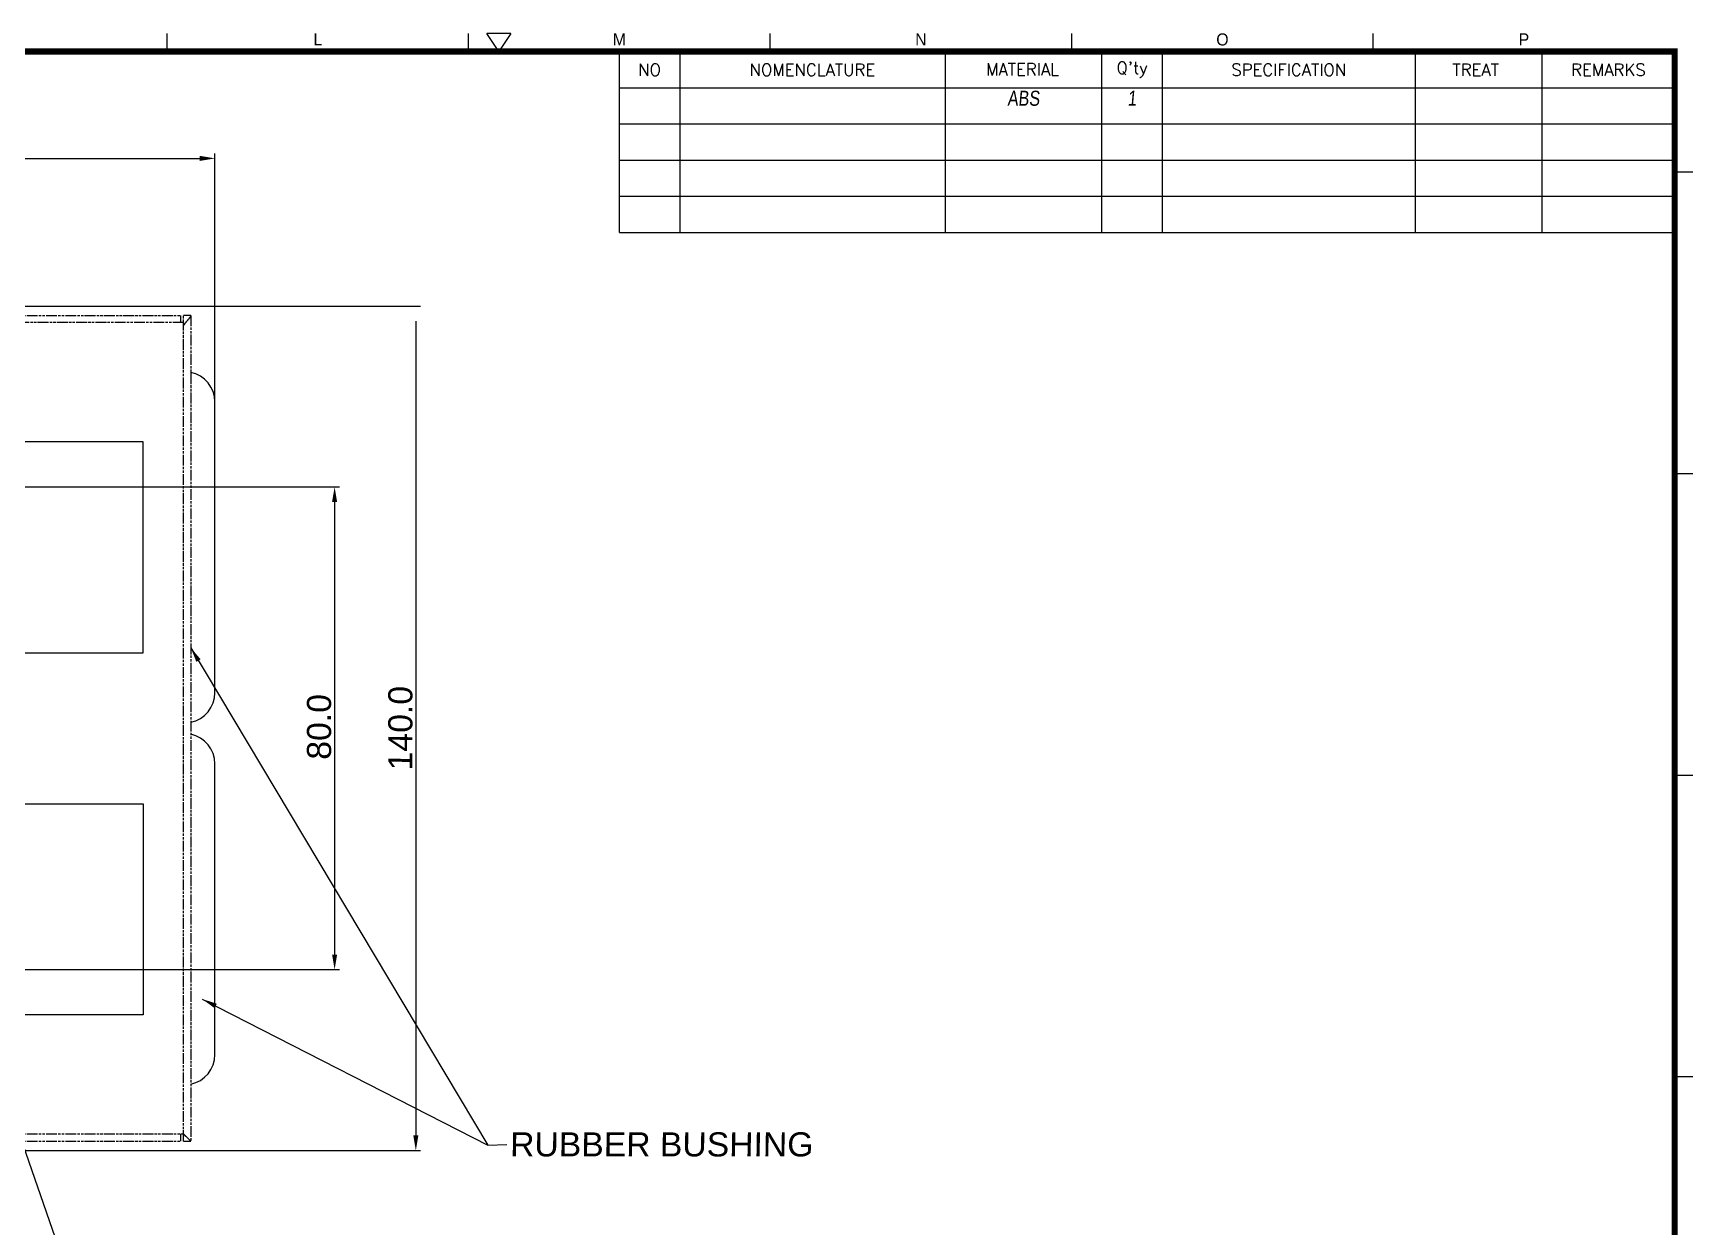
# Model space of a CAD drawing. Extents: x -329 to 5579, y -1942 to 3105.
# Drawn here: x 2328.6 to 2603.8, y -1583.2 to -1385.3 of the extents above; entities that cross this region are included whole.
import ezdxf
from ezdxf.enums import TextEntityAlignment as Align

# ---------------------------------------------------------------- set-up
doc = ezdxf.new("R2010")
doc.units = 0
doc.header["$PDMODE"] = 3
doc.header["$PDSIZE"] = 1.5
doc.linetypes.add('CENTER', pattern=[17.8, 10.75, -2.35, 2.35, -2.35])
doc.linetypes.add('PHANTOM', pattern=[0.8, 0.45, -0.05, 0.1, -0.05, 0.1, -0.05])
doc.layers.get('0').update_dxf_attribs({"linetype": 'CONTINUOUS'})
doc.layers.get('DEFPOINTS').update_dxf_attribs({"linetype": 'CONTINUOUS'})
for name, color, linetype in [('2', 2, 'CONTINUOUS'), ('3', 112, 'CENTER'), ('BUSBAR_SP2-4DXF_CONTINUOUS', 7, 'CONTINUOUS'), ('DIM', 1, 'CONTINUOUS')]:
    doc.layers.add(name, color=color, linetype=linetype)
doc.styles.add('A', font='GOTHIC.TTF')
doc.styles.add('OMI-1', font='arial.ttf', dxfattribs={"oblique": 1})
doc.styles.add('SIM', font='simplex')
doc.styles.get("Standard").update_dxf_attribs({"font": 'gulim.ttc', "width": 0.8, "height": 2})
doc.dimstyles.new('1', dxfattribs={"dimtxt": 4, "dimasz": 2.5, "dimexe": 0.8, "dimexo": 0.3, "dimgap": 0.5, "dimtad": 1, "dimtoh": 1, "dimdec": 1, "dimzin": 0, "dimtxsty": 'OMI-1', "dimcen": 0, "dimclrd": 256, "dimclre": 256, "dimclrt": 256, "dimazin": 3, "dimtfac": 0.8, "dimtdec": 1, "dimtix": 1, "dimtmove": 0, "dimatfit": 3, "dimtolj": 1, "dimtzin": 0})

# ---------------------------------------------------------------- blocks, each defined once
blk = doc.blocks.new('*D8162')
at = {"layer": 'DEFPOINTS', "color": 0}
for p in [(2358.72, -1406.07), (2358.72, -1446.44), (1953.82, -1448.05)]:
    blk.add_point(p, dxfattribs=at)
at = {"layer": 'DIM'}
for p, q in [((1953.82, -1447.75), (1953.82, -1405.27)), ((1956.32, -1406.07), (2356.22, -1406.07)), ((2358.72, -1446.14), (2358.72, -1405.27))]:
    blk.add_line(p, q, dxfattribs=at)
for points in [[(1956.32, -1405.65), (1956.32, -1406.49), (1953.82, -1406.07)], [(2356.22, -1406.49), (2356.22, -1405.65), (2358.72, -1406.07)]]:
    blk.add_solid(points, dxfattribs=at)
at = {"layer": 'DIM', "insert": (2156.27, -1403.53), "char_height": 4, "attachment_point": 5, "style": 'OMI-1'}
blk.add_mtext('\\A1;404.9', dxfattribs=at)

msp = doc.modelspace()

# ---------------------------------------------------------------- linework, layer by layer
for p, q in [((2350.8, -1388.35), (2350.8, -1385.35)), ((2400.8, -1388.35), (2400.8, -1385.35)), ((2405.8, -1388.35), (2403.8, -1385.35)), ((2407.8, -1385.35), (2403.8, -1385.35)), ((2407.8, -1385.35), (2405.8, -1388.35)), ((2450.8, -1388.35), (2450.8, -1385.35)), ((2500.8, -1388.35), (2500.8, -1385.35)), ((2550.8, -1388.35), (2550.8, -1385.35)), ((2425.8, -1418.35), (2425.8, -1388.35)), ((2435.8, -1388.35), (2435.8, -1418.35)), ((2479.8, -1388.35), (2479.8, -1418.35)), ((2505.8, -1418.35), (2505.8, -1388.35)), ((2515.8, -1388.35), (2515.8, -1418.35)), ((2557.8, -1418.35), (2557.8, -1388.35)), ((2578.8, -1418.35), (2578.8, -1388.35)), ((2425.8, -1394.35), (2600.8, -1394.35)), ((2425.8, -1400.35), (2600.8, -1400.35)), ((2425.8, -1406.35), (2600.8, -1406.35)), ((2603.8, -1408.35), (2600.8, -1408.35)), ((2425.8, -1412.35), (2600.8, -1412.35)), ((2425.8, -1418.35), (2600.8, -1418.35)), ((2603.8, -1458.35), (2600.8, -1458.35)), ((2603.8, -1508.35), (2600.8, -1508.35)), ((2603.8, -1558.35), (2600.8, -1558.35))]:
    msp.add_line(p, q)
at = {"color": 7, "linetype": 'CONTINUOUS'}
for p, q in [((2358.72, -1494.64), (2358.72, -1446.44)), ((2358.72, -1554.64), (2358.72, -1506.44))]:
    msp.add_line(p, q, dxfattribs=at)
at = {"const_width": 1}
msp.add_lwpolyline([(2600.8, -1388.35), (1800.8, -1388.35), (1800.8, -1938.35), (2600.8, -1938.35)], close=True, dxfattribs=at)
at = {"color": 7, "linetype": 'CONTINUOUS'}
for centre, start, end in [((2353.72, -1446.44), 0, 78.463), ((2353.72, -1494.64), 281.7519, 0), ((2353.72, -1506.44), 0, 78.463), ((2353.72, -1554.64), 281.537, 0)]:
    msp.add_arc(centre, 5, start, end, dxfattribs=at)
at = {"layer": '2', "color": 4, "linetype": 'PHANTOM', "ltscale": 4}
for p, q in [((2292.32, -1432.09), (2353.02, -1432.09)), ((2353.52, -1433.29), (2295.02, -1433.29)), ((2353.02, -1432.09), (2353.02, -1433.29)), ((2354.72, -1432.09), (2353.52, -1432.09)), ((2353.52, -1568.99), (2353.52, -1432.09)), ((2353.72, -1433.46), (2353.52, -1433.69)), ((2354.72, -1432.09), (2354.72, -1568.99)), ((2292.32, -1567.79), (2353.52, -1567.79)), ((2353.02, -1567.79), (2353.02, -1568.99)), ((2354.72, -1568.99), (2353.52, -1567.79)), ((2292.32, -1568.99), (2353.02, -1568.99)), ((2353.52, -1568.99), (2354.72, -1568.99)), ((2354.6, -1568.87), (2354.51, -1568.78))]:
    msp.add_line(p, q, dxfattribs=at)
for points in [[(2353.92, -1568.19), (2353.73, -1568), (2353.52, -1567.79)], [(2354.72, -1568.99), (2354.71, -1568.98), (2354.6, -1568.87)]]:
    msp.add_lwpolyline(points, dxfattribs=at)
msp.add_open_spline([(2354.72, -1432.14), (2354.72, -1432.17), (2354.69, -1432.25), (2354.57, -1432.43), (2354.36, -1432.71), (2354.05, -1433.07), (2353.83, -1433.33), (2353.72, -1433.46)], degree=3, knots=[0, 0, 0, 0, 0.056108, 0.143849, 0.387237, 0.681821, 1, 1, 1, 1], dxfattribs=at)
at = {"layer": '3', "linetype": 'CENTER', "ltscale": 0.5}
for p, q in [((2290.76, -1460.54), (2328.86, -1460.54)), ((2290.76, -1540.55), (2328.86, -1540.55))]:
    msp.add_line(p, q, dxfattribs=at)
at = {"layer": 'BUSBAR_SP2-4DXF_CONTINUOUS', "color": 7, "linetype": 'CONTINUOUS'}
for p, q in [((2346.82, -1453.05), (2291.12, -1453.05)), ((2346.82, -1488.05), (2346.82, -1453.05)), ((2291.12, -1488.05), (2346.82, -1488.05)), ((2291.12, -1513.05), (2346.82, -1513.05)), ((2346.82, -1513.05), (2346.82, -1548.05)), ((2346.82, -1548.05), (2291.12, -1548.05))]:
    msp.add_line(p, q, dxfattribs=at)
at = {"layer": 'DIM'}
for p, q in [((2292.12, -1430.55), (2392.84, -1430.55)), ((2392.04, -1433.05), (2392.04, -1568.05)), ((2328.86, -1460.54), (2379.37, -1460.54)), ((2378.57, -1463.04), (2378.57, -1538.05)), ((2328.86, -1540.55), (2379.37, -1540.55)), ((2292.12, -1570.55), (2392.84, -1570.55))]:
    msp.add_line(p, q, dxfattribs=at)
for points in [[(2378.99, -1463.04), (2378.15, -1463.04), (2378.57, -1460.54)], [(2378.15, -1538.05), (2378.99, -1538.05), (2378.57, -1540.55)], [(2391.62, -1568.05), (2392.46, -1568.05), (2392.04, -1570.55)]]:
    msp.add_solid(points, dxfattribs=at)

# ---------------------------------------------------------------- texts
for s, p in [('L', (2375.8, -1386.35)), ('M', (2425.8, -1386.35)), ('N', (2475.8, -1386.35)), ('O', (2525.8, -1386.35)), ('P', (2575.8, -1386.35))]:
    msp.add_text(s, height=2).set_placement(p, align=Align.MIDDLE)
at = {"style": 'SIM'}
for s, p in [('NO', (2430.8, -1391.37)), ('NOMENCLATURE', (2457.8, -1391.37)), ("Q'ty", (2510.8, -1391.37)), ('SPECIFICATION', (2536.8, -1391.37)), ('TREAT', (2567.8, -1391.37)), ('REMARKS', (2589.8, -1391.37))]:
    msp.add_text(s, height=2, dxfattribs=at).set_placement(p, align=Align.MIDDLE)
msp.add_text('MATERIAL', height=2, dxfattribs=at).set_placement((2492.65, -1392.31), align=Align.CENTER)
at = {"style": 'A', "oblique": 5, "width": 0.8}
for s, p in [('ABS', (2492.8, -1397.35)), ('1', (2510.8, -1397.35))]:
    msp.add_text(s, height=2.5, dxfattribs=at).set_placement(p, align=Align.CENTER)
at = {"layer": 'DIM', "style": 'OMI-1', "oblique": 1}
msp.add_text('80.0', height=4, rotation=90, dxfattribs=at).set_placement((2377.99, -1505.78))
at = {"layer": 'DIM', "insert": (2389.5, -1500.55), "char_height": 4, "attachment_point": 5, "rotation": 90, "style": 'OMI-1'}
msp.add_mtext('\\A1;\\A1;140.0', dxfattribs=at)
at = {"layer": 'DIM', "insert": (2407.65, -1567.52), "char_height": 4, "attachment_point": 1, "style": 'OMI-1'}
msp.add_mtext('RUBBER BUSHING', dxfattribs=at)

# ---------------------------------------------------------------- dimensions: what is measured, and where the dimension line sits
at = {"layer": 'DIM'}
dim = msp.add_linear_dim(base=(2358.72, -1406.07), p1=(1953.82, -1448.05), p2=(2358.72, -1446.44), dimstyle='1', dxfattribs=at)
dim.commit()
dim.dimension.update_dxf_attribs({"geometry": '*D8162', "text_midpoint": (2156.27, -1403.53)})

# ---------------------------------------------------------------- leaders
msp.add_leader([(2354.72, -1487.18), (2403.98, -1569.64)], dimstyle='1', override={"dimgap": 0.5, "dimtad": 0}, dxfattribs=at)
at = {"layer": 'DIM', "annotation_type": 0, "has_hookline": 1, "hookline_direction": 0}
for points, text_width in [([(2356.62, -1545.43), (2403.98, -1569.64), (2407.15, -1569.52)], 50.02), ([(2322.92, -1558.38), (2338.23, -1602.18), (2341.6, -1602.18)], 35.79)]:
    msp.add_leader(points, dimstyle='1', override={"dimgap": 0.5, "dimtad": 0}, dxfattribs=dict(at, text_width=text_width))

doc.saveas('drawing.dxf')
